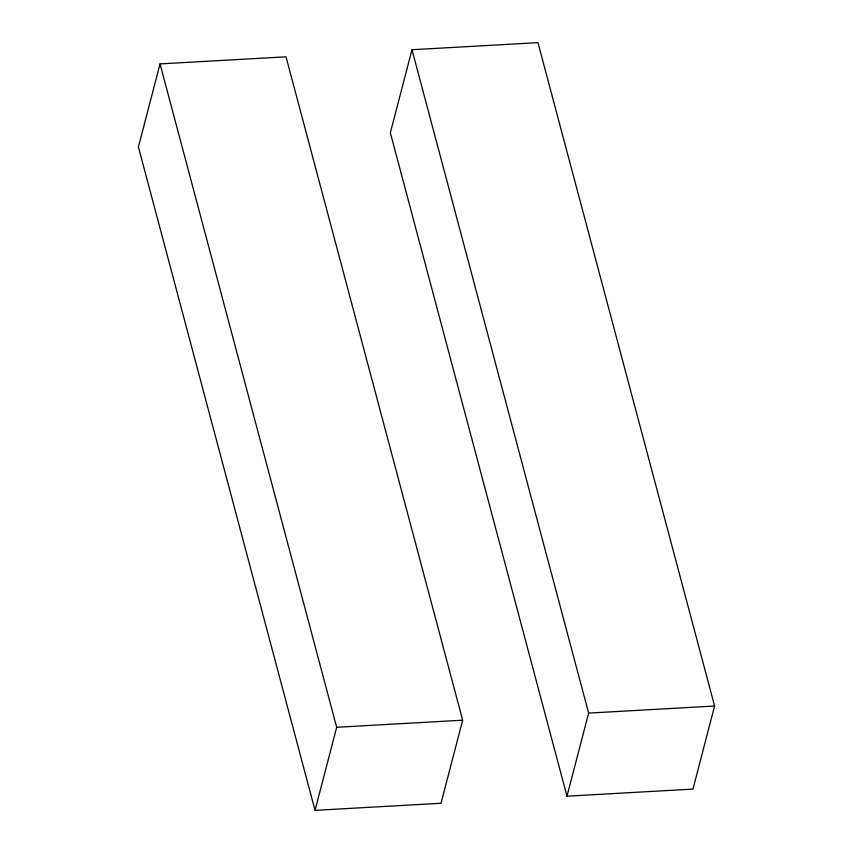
<?xml version="1.0" encoding="UTF-8"?>
<svg xmlns="http://www.w3.org/2000/svg" width="853" height="853" viewBox="0 0 853 853"><rect width="100%" height="100%" fill="white"/><g stroke="black" fill="none" stroke-linecap="round" stroke-linejoin="round"><path stroke-width="1.28" d="M160.033 63.9L138.399 146.983L315.045 810.35L441.012 803.27L462.657 720.188L286.011 56.82L160.033 63.9L336.679 727.278L315.045 810.35M411.988 49.73L390.343 132.812L566.989 796.18L692.967 789.1L714.601 706.017L537.955 42.65L411.988 49.73L588.634 713.108L566.989 796.18M336.679 727.278L462.657 720.188M588.634 713.108L714.601 706.017"/></g></svg>
